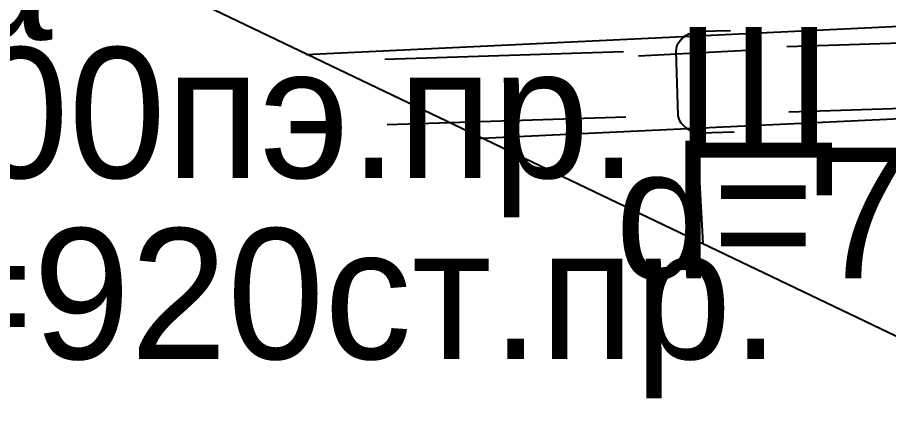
# Model space of a CAD drawing. Header units: metres. Extents: x -2743 to 126, y 13385 to 13916.
# Drawn here: x -1934.44 to -1926.43, y 13646.78 to 13650.45 of the extents above; entities that cross this region are included whole.
import ezdxf

# ---------------------------------------------------------------- set-up
doc = ezdxf.new("R2010")
doc.units = ezdxf.units.M
for name, color, linetype in [('output[23]_3_ДЖКХ-25_01840pp$0$Водосток проектный', 7, 'Continuous'), ('output[23]_3_ДЖКХ-25_01840tp$0$Граница улицы', 7, 'Continuous'), ('output[23]_3_ДЖКХ-25_01840up$0$Водосток', 7, 'Continuous'), ('output[23]_3_ДЖКХ-25_01840up$0$Газопровод', 7, 'Continuous'), ('output[23]_3_ДЖКХ-25_01840up$0$Кабели', 7, 'Continuous'), ('output[23]_brd$0$Граница заказа', 7, 'Continuous')]:
    doc.layers.add(name, color=color, linetype=linetype)

msp = doc.modelspace()

# ---------------------------------------------------------------- linework, layer by layer
at = {"layer": 'output[23]_3_ДЖКХ-25_01840pp$0$Водосток проектный'}
for points in [[(-1931.7913, 13650.1077), (-1925.6891, 13650.3958)], [(-1924.6879, 13649.5932), (-1930.2371, 13649.3311)]]:
    msp.add_lwpolyline(points, dxfattribs=at)
at = {"layer": 'output[23]_3_ДЖКХ-25_01840up$0$Водосток'}
for points in [[(-1927.8848, 13650.3253), (-1928.1623, 13650.3166), (-1928.2012, 13650.313), (-1928.2308, 13650.3052), (-1928.2717, 13650.2924), (-1928.3079, 13650.2729), (-1928.3347, 13650.2514), (-1928.359, 13650.2208), (-1928.3786, 13650.1881), (-1928.3846, 13650.1604), (-1928.3884, 13650.1327), (-1928.3699, 13649.548), (-1928.3646, 13649.5229), (-1928.357, 13649.5025), (-1928.3425, 13649.4777), (-1928.3258, 13649.4599), (-1928.3022, 13649.4377), (-1928.2763, 13649.4178), (-1928.2438, 13649.4051), (-1928.1974, 13649.3905), (-1928.1606, 13649.3871), (-1927.851, 13649.3968)], [(-1927.3694, 13650.1803), (-1925.1747, 13650.2495)], [(-1931.0634, 13650.0639), (-1928.8687, 13650.133)], [(-1927.3505, 13649.5806), (-1925.1558, 13649.6498)], [(-1931.0445, 13649.4642), (-1928.8498, 13649.5333)]]:
    msp.add_lwpolyline(points, dxfattribs=at)
at = {"layer": 'output[23]_3_ДЖКХ-25_01840up$0$Газопровод'}
for points in [[(-1927.7323, 13650.1441), (-1928.7309, 13650.0906)], [(-1928.138, 13648.3699), (-1928.2316, 13650.1174)]]:
    msp.add_lwpolyline(points, dxfattribs=at)
at = {"layer": 'output[23]_brd$0$Граница заказа'}
msp.add_lwpolyline([(-1912.765, 13641.02), (-1943.717, 13663.309), (-2005.475, 13685.345), (-1912.765, 13641.02)], dxfattribs=at)

# ---------------------------------------------------------------- texts
at = {"layer": 'output[23]_3_ДЖКХ-25_01840pp$0$Водосток проектный'}
for s, p in [('+d=600пэ.пр.', (-1938.5231, 13648.9718)), ('ф-р d=920ст.пр.', (-1939.3207, 13647.3087))]:
    msp.add_text(s, height=1.2, dxfattribs=at).set_placement(p)
at = {"layer": 'output[23]_3_ДЖКХ-25_01840tp$0$Граница улицы'}
msp.add_text('Щ', height=1.2, dxfattribs=at).set_placement((-1928.3939, 13649.1588))
at = {"layer": 'output[23]_3_ДЖКХ-25_01840up$0$Газопровод'}
msp.add_text('d=700ст. P=7атм.', height=1.2, dxfattribs=at).set_placement((-1928.9457, 13648.0497))
at = {"layer": 'output[23]_3_ДЖКХ-25_01840up$0$Кабели'}
msp.add_text('3тр.аб-та', height=1.2, dxfattribs=at).set_placement((-1941.0617, 13650.2401))

doc.saveas('drawing.dxf')
